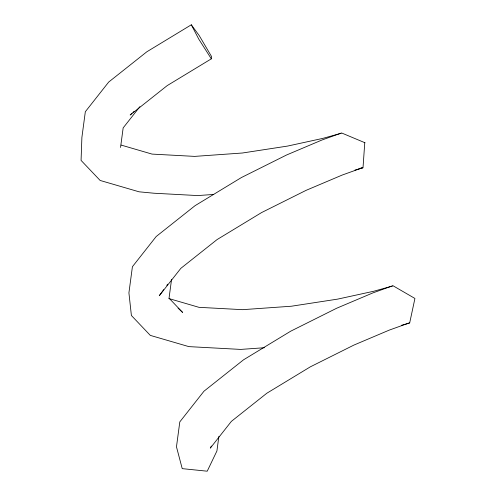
<?xml version="1.0" encoding="UTF-8"?>
<svg xmlns="http://www.w3.org/2000/svg" width="496" height="496" viewBox="0 0 496 496"><rect width="100%" height="100%" fill="white"/><g stroke="black" fill="none" stroke-linecap="round" stroke-linejoin="round"><path stroke-width="0.74" d="M364.777 142.619L363.004 167.828L354.962 170.06M131.831 113.485L130.157 115.01L167.226 85.591L211.333 58.832L211.563 56.569L199.187 35.538L191.307 24.8L146.872 51.764L108.698 82.051L85.331 111.718L81.89 137.46L81.071 160.4L100.142 180.457L139.072 191.809L153.965 193.223L197.706 195.573L213.764 194.438M120.54 147.486L123.157 127.9L139.872 106.677M171.548 279.477L169.049 298.17L182.59 312.406L178.076 308.171M218.86 436.437L216.919 450.963L207.223 471.2L182.224 468.639L176.471 446.822L179.806 421.891L203.968 391.214L243.536 359.817L290.743 331.173L336.691 308.227L372.93 292.882L392.931 285.702L414.929 298.456L409.659 323.026L401.475 325.295M211.364 446.053L210.31 448.117L231.378 421.371L266.829 393.235L310.341 366.835L353.921 345.073L389.304 330.094L409.417 322.877M163.699 289.645L159.284 295.703L180.842 268.342L217.105 239.556L261.59 212.567L306.119 190.334L342.246 175.038L362.756 167.673L359.054 168.559M166.786 285.398L167.673 284.189M132.94 112.474L134.056 111.457M365.037 142.78L341.595 132.959L322.009 139.99L286.508 155.019L241.447 177.525L195.095 205.648L156.197 236.511L132.413 266.712L128.917 292.869L131.397 315.499L150.313 335.389L188.852 346.623L240.69 349.413L264.399 347.733M341.087 133.306L322.71 138.409L287.581 146.072L242.401 153.01L194.661 156.389L152.043 154.095L121.123 145.074M392.441 286.049L373.618 291.276L337.671 299.113L291.437 306.218L242.575 309.671L198.97 307.328L168.82 298.536M211.333 58.832L198.815 39.196L191.307 24.8"/></g></svg>
